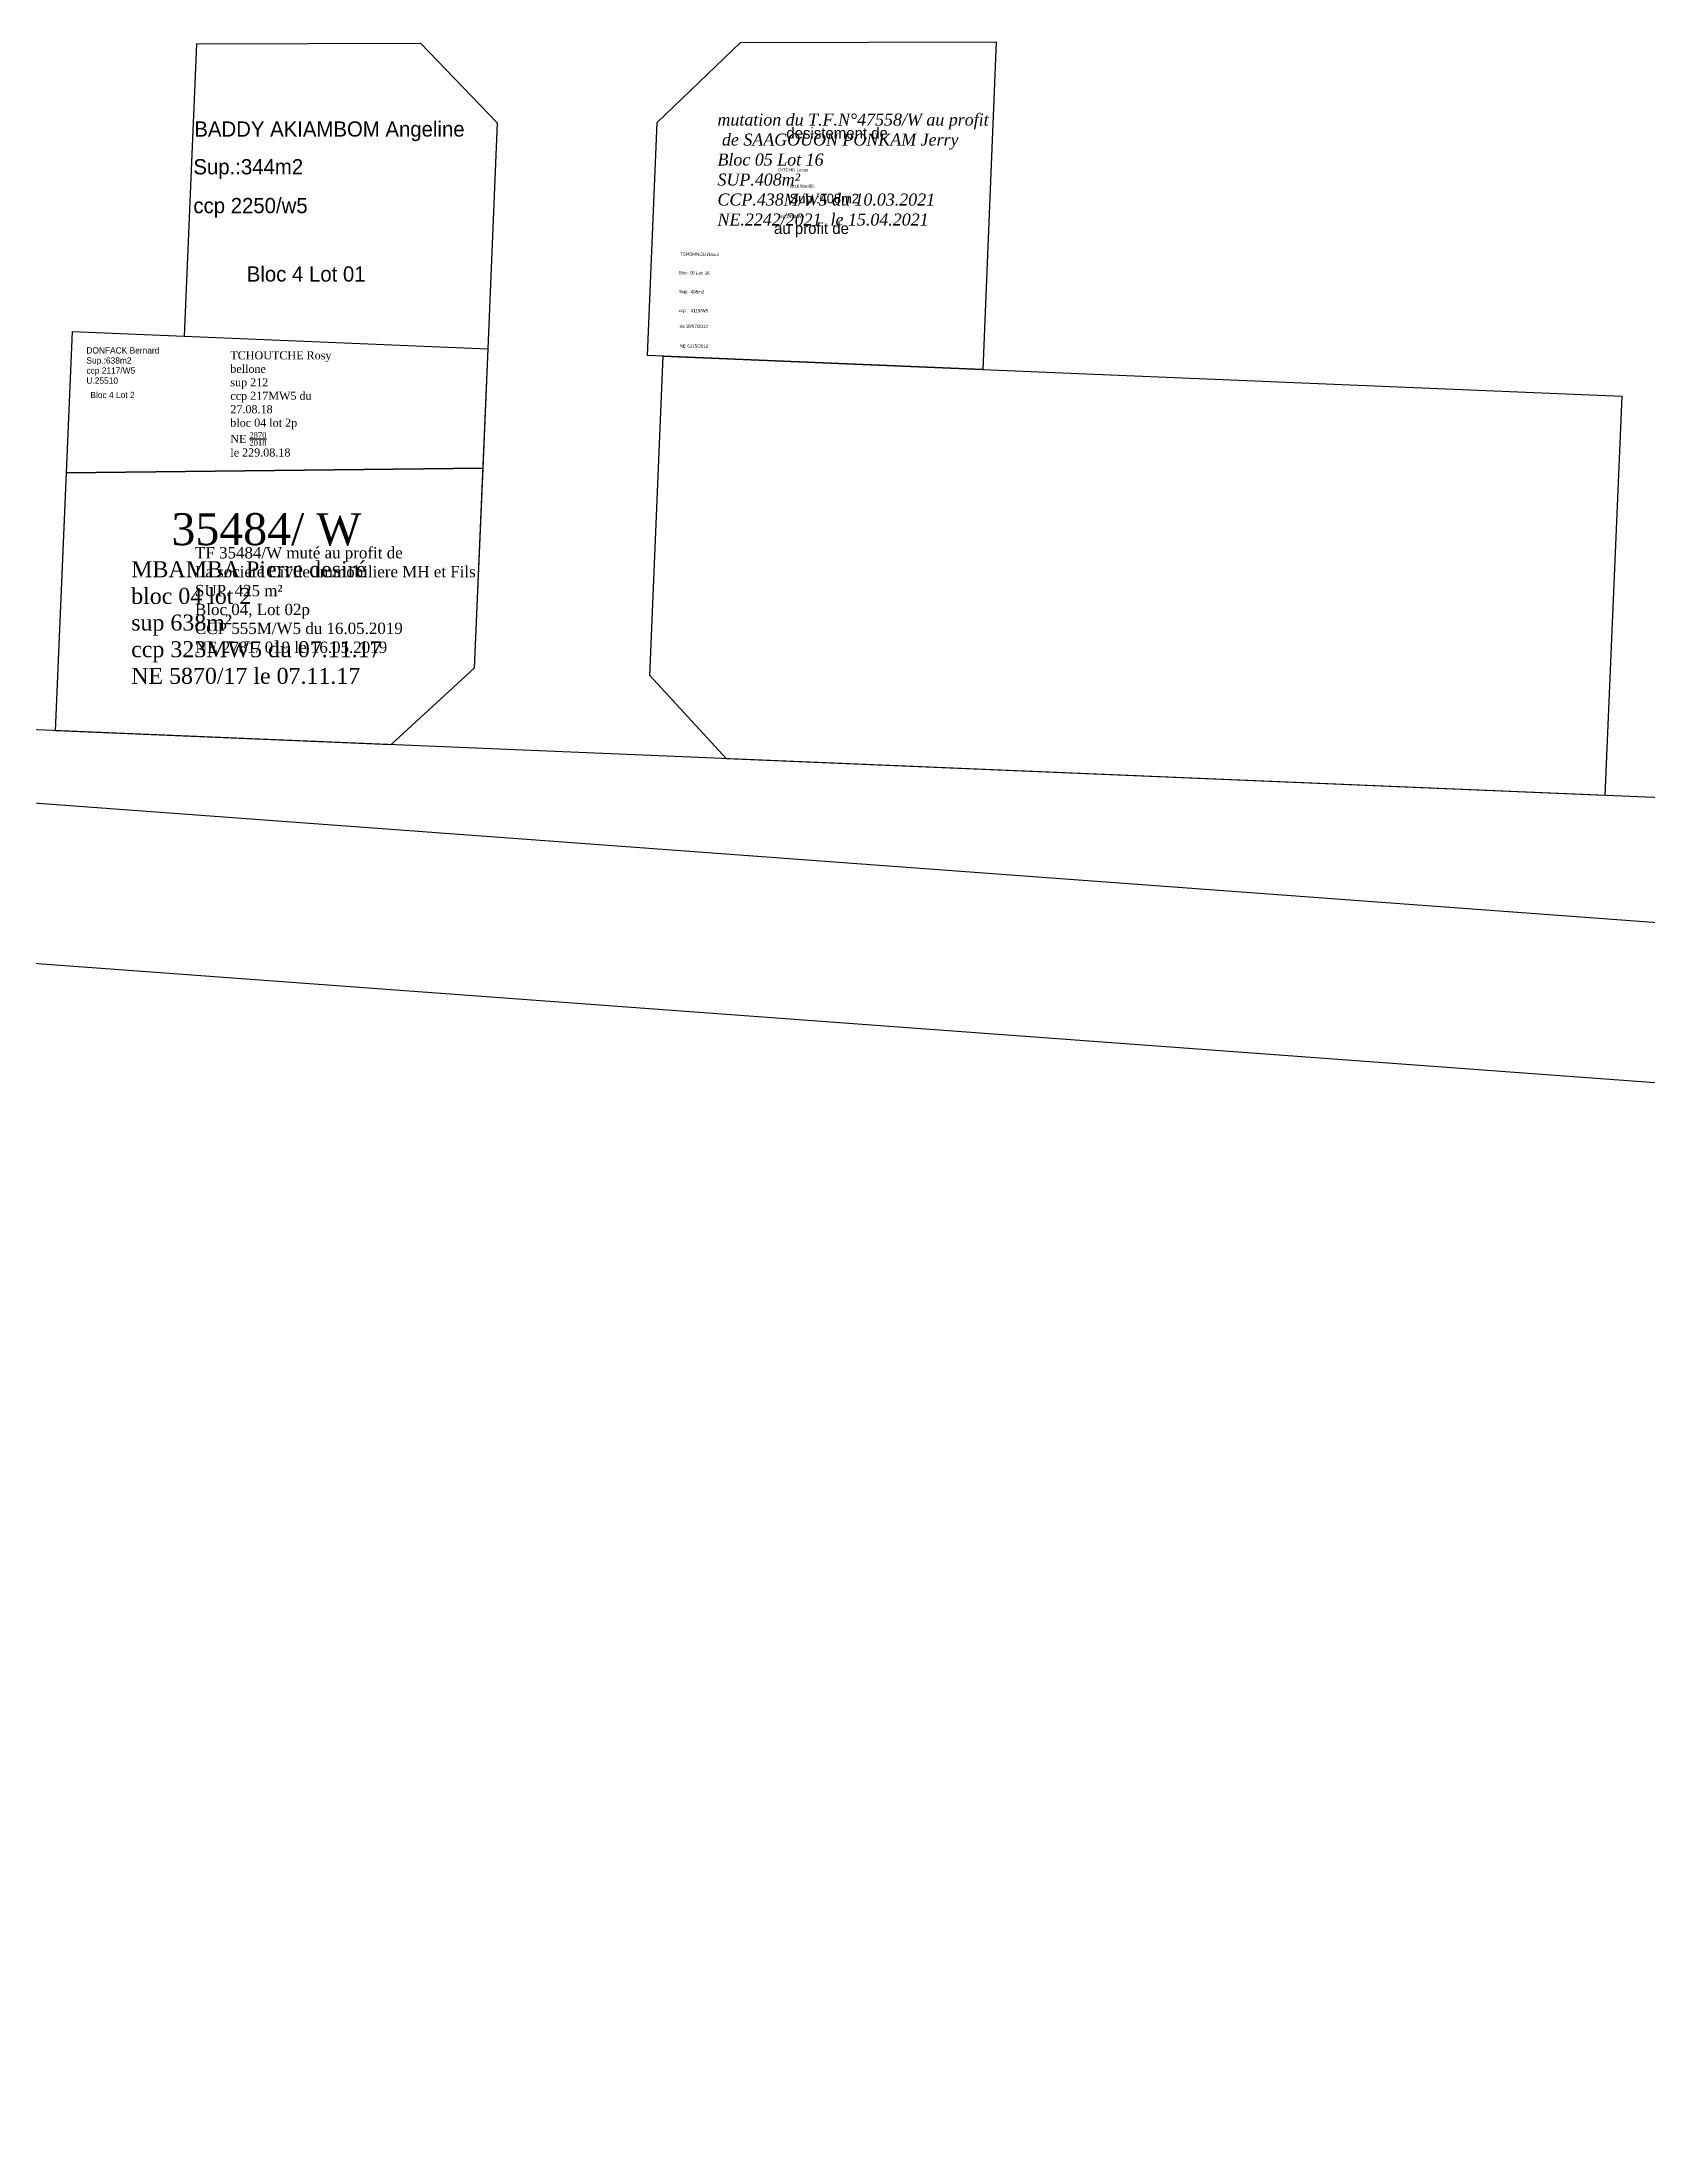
# Model space of a CAD drawing. Header units: millimetres. Extents: x 579832 to 917290, y 449831 to 1452191.
# Drawn here: x 917095.7 to 917196.2, y 1451493.9 to 1451625.3 of the extents above; entities that cross this region are included whole.
import ezdxf

# ---------------------------------------------------------------- set-up
doc = ezdxf.new("R2010")
doc.units = ezdxf.units.MM
doc.header["$LTSCALE"] = 10
doc.layers.add('end maj 26 02 2021', color=7, linetype='Continuous')
doc.layers.add('MAJ AVRIL 2021', color=7, linetype='Continuous')
doc.styles.add('Times 1.0', font='times.ttf', dxfattribs={"width": 0.99, "height": 1})
doc.styles.add('Times 1.5', font='times.ttf', dxfattribs={"width": 0.99, "height": 0.75})

msp = doc.modelspace()

# ---------------------------------------------------------------- linework, layer by layer
at = {"layer": 'end maj 26 02 2021'}
for p, q in [((917105.37, 1451625.19), (917104.6, 1451606.89)), ((917105.37, 1451625.19), (917119.39, 1451625.22)), ((917119.39, 1451625.22), (917124.18, 1451620.24)), ((917134.19, 1451620.26), (917139.4, 1451625.26)), ((917139.4, 1451625.26), (917155.4, 1451625.3)), ((917124.18, 1451620.24), (917123.59, 1451606.1)), ((917133.58, 1451605.68), (917134.19, 1451620.26)), ((917096.56, 1451582.21), (917097.61, 1451607.19)), ((917097.61, 1451607.19), (917123.59, 1451606.1)), ((917123.59, 1451606.1), (917122.75, 1451586.12)), ((917154.55, 1451604.81), (917133.58, 1451605.68)), ((917122.75, 1451586.12), (917117.54, 1451581.33)), ((917238.44, 1451576.28), (917032.62, 1451584.88))]:
    msp.add_line(p, q, dxfattribs=at)
at = {"layer": 'end maj 26 02 2021', "color": 3, "linetype": 'ByBlock', "lineweight": -3, "ltscale": 0.0014, "flags": 128}
msp.add_lwpolyline([(917097.61, 1451607.19), (917123.59, 1451606.1), (917122.75, 1451586.12), (917117.54, 1451581.33), (917096.56, 1451582.21)], close=True, dxfattribs=at)
at = {"layer": 'end maj 26 02 2021', "color": 150, "linetype": 'ByBlock', "lineweight": -3, "ltscale": 0.0014, "flags": 128}
for points in [[(917097.61, 1451607.19), (917123.59, 1451606.1), (917123.28, 1451598.64), (917097.24, 1451598.34)], [(917123.28, 1451598.64), (917122.75, 1451586.12), (917117.54, 1451581.33), (917096.56, 1451582.21), (917097.24, 1451598.34)]]:
    msp.add_lwpolyline(points, close=True, dxfattribs=at)
at = {"layer": 'end maj 26 02 2021', "flags": 128}
msp.add_lwpolyline([(917134.57, 1451605.64), (917194.52, 1451603.14), (917193.47, 1451578.16), (917138.53, 1451580.45), (917133.74, 1451585.66)], close=True, dxfattribs=at)
at = {"layer": 'end maj 26 02 2021', "linetype": 'ByBlock'}
msp.add_lwpolyline([(916466.04, 1451241.07), (916472.44, 1451246.09), (916485.11, 1451252.39), (916495.46, 1451256.56), (916508.71, 1451258.79), (916615.61, 1451268.32), (916694.11, 1451274.32), (916715.85, 1451284.05), (916729.34, 1451294.28), (916740.04, 1451304.8), (916763.37, 1451327.22), (917022.11, 1451567.05), (917030.36, 1451574.81), (917036.4, 1451579.42), (917042.15, 1451581.63), (917050.27, 1451581.01), (917217.1, 1451568.72), (917228.25, 1451566.78), (917235.93, 1451561.2), (917246.07, 1451550.64), (917257.84, 1451538.01), (917266.23, 1451528.81)], dxfattribs=at)
at = {"layer": 'end maj 26 02 2021'}
msp.add_lwpolyline([(916971.46, 1451506.46), (917028.94, 1451559.74), (917036.84, 1451567.17), (917041.32, 1451570.6), (917043.63, 1451571.49), (917049.52, 1451571.03), (917215.87, 1451558.78), (917224.25, 1451557.32), (917229.33, 1451553.64), (917238.81, 1451543.76), (917250.49, 1451531.23), (917257.23, 1451523.84)], dxfattribs=at)
at = {"layer": 'MAJ AVRIL 2021', "color": 3, "linetype": 'ByBlock', "lineweight": -3, "ltscale": 0.0014, "flags": 128}
msp.add_lwpolyline([(917155.4, 1451625.3), (917155.38, 1451624.79), (917154.55, 1451604.81), (917133.58, 1451605.68), (917134.19, 1451620.26), (917139.4, 1451625.26)], close=True, dxfattribs=at)

# ---------------------------------------------------------------- texts
at = {"layer": 'end maj 26 02 2021', "color": 7}
for s, height, p in [('BADDY AKIAMBOM Angeline', 0.9517, (917105.24, 1451619.38)), ('Sup.:344m2', 0.952, (917105.18, 1451617.02)), ('DITCHO Lucas', 0.2, (917141.77, 1451617.2)), ('ccp 2250/w5', 0.9517, (917105.18, 1451614.59)), ('lot16 bloc05', 0.2, (917142.48, 1451616.18)), ('Sup.:408m2', 0.6, (917142.48, 1451615.21)), ('ccp 2992/W5', 0.2, (917141.77, 1451614.29)), ('Bloc 4 Lot 01', 0.9517, (917108.52, 1451610.31)), ('DONFACK Bernard', 0.3908, (917098.49, 1451605.81)), ('Sup.:638m2', 0.391, (917098.49, 1451605.18)), ('ccp 2117/W5', 0.3908, (917098.49, 1451604.55)), ('U.25510', 0.391, (917098.49, 1451603.92)), ('Bloc 4 Lot 2', 0.3908, (917098.74, 1451603.02))]:
    msp.add_text(s, height=height, dxfattribs=at).set_placement(p)
at = {"layer": 'end maj 26 02 2021', "color": 1, "ltscale": 0.0014}
for s, p in [('desistement de', (917142.27, 1451619.25)), ('au profit de', (917141.5, 1451613.29))]:
    msp.add_text(s, height=0.7, dxfattribs=at).set_placement(p)
at = {"layer": 'end maj 26 02 2021', "color": 5}
for s, p in [('TCHOMNOU Raoul', (917135.61, 1451611.94)), ('Bloc: 05 Lot: 16', (917135.55, 1451610.77)), ('ccp :  4119/W5 ', (917135.54, 1451608.41)), ('Sup:  408m2', (917135.56, 1451609.59)), ('du 18/07/2012', (917135.59, 1451607.43)), ('NE 6115/2012', (917135.61, 1451606.19))]:
    msp.add_text(s, height=0.2, rotation=359.0924, dxfattribs=at).set_placement(p)
at = {"layer": 'end maj 26 02 2021', "color": 150, "linetype": 'ByBlock', "lineweight": -3, "ltscale": 0.0014, "attachment_point": 1, "style": 'Times 1.0'}
for s, insert, char_height, width in [('\\A1;TCHOUTCHE Rosy bellone\\Psup 212\\Pccp 217MW5 du 27.08.18\\Pbloc 04 lot 2p\\PNE {\\H0.7x;\\S2870/2018;}\\Ple 229.08.18', (917107.49, 1451605.95), 0.5059, 6.9552), ('{\\C1;35484/ W}', (917103.81, 1451595.82), 2, 37.8312), ('{\\C1;TF 35484/W muté au profit de\\C256;\\PLa societé Civile Immobiliere MH et Fils\\PSUP. 425 m²\\PBloc 04, Lot 02p\\PCCP 555M/W5 du 16.05.2019\\PNE 2781/ 019 le 16.05.2019}', (917105.28, 1451593.7), 0.7095, 28.4271)]:
    msp.add_mtext(s, dxfattribs=dict(at, insert=insert, char_height=char_height, width=width))
at = {"layer": 'end maj 26 02 2021', "color": 1, "linetype": 'ByBlock', "lineweight": -3, "ltscale": 0.0014, "insert": (917101.29, 1451592.81), "char_height": 1, "width": 17.8933, "attachment_point": 1, "style": 'Times 1.0'}
msp.add_mtext('MBAMBA Pierre desiré\\Pbloc 04 lot 2\\Psup 638m²\\Pccp 323MW5 du 07.11.17\\PNE 5870/17 le 07.11.17', dxfattribs=at)
at = {"layer": 'MAJ AVRIL 2021', "linetype": 'ByBlock', "lineweight": -3, "ltscale": 0.0014, "insert": (917137.96, 1451620.82), "char_height": 0.75, "width": 19.1718, "attachment_point": 1, "style": 'Times 1.5'}
msp.add_mtext('{\\fTimes New Roman|b0|i1|c0|p18;\\C1;mutation du T.F.N°47558/W au profit\\P de \\C7;SAAGOUON PONKAM Jerry\\PBloc 05 Lot 16\\PSUP.408m²\\PCCP.438M/W5 du 10.03.2021\\PNE.2242/2021  le 15.04.2021}', dxfattribs=at)

doc.saveas('drawing.dxf')
